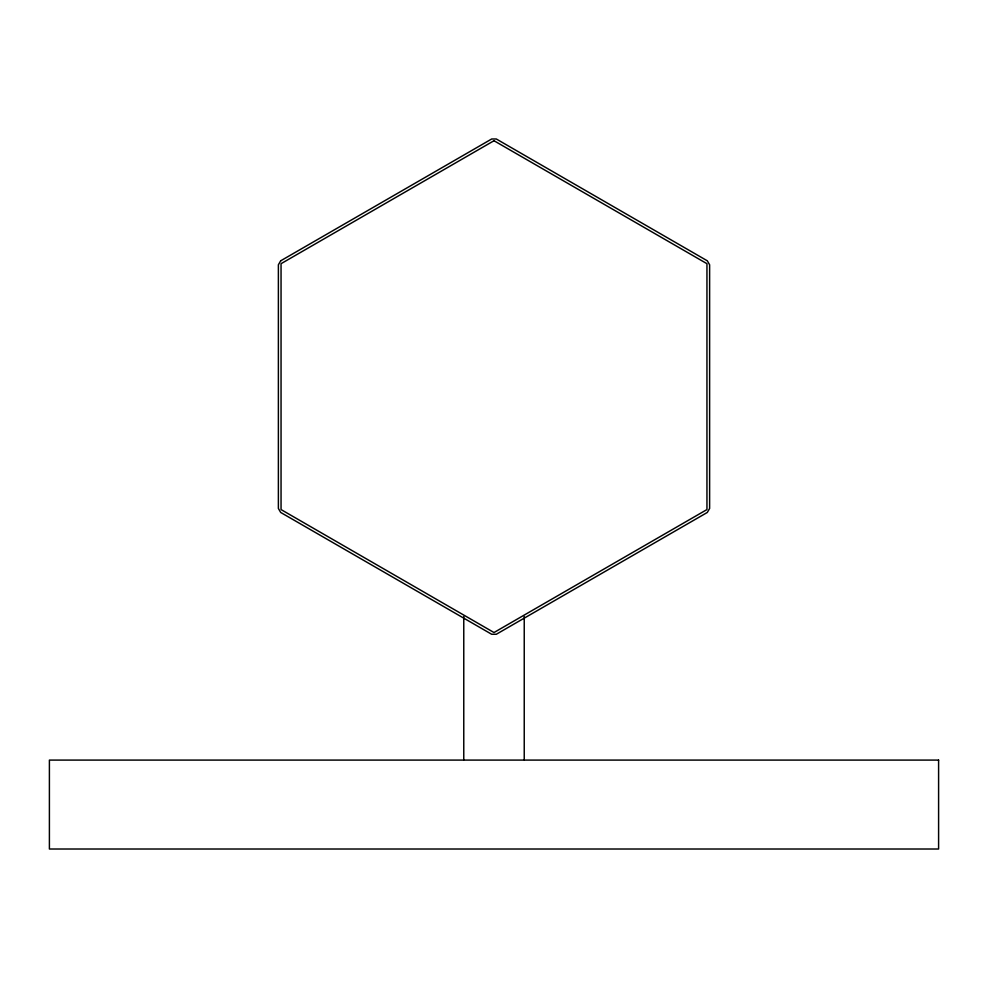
<?xml version="1.0" encoding="UTF-8"?>
<svg xmlns="http://www.w3.org/2000/svg" width="988" height="988" viewBox="0 0 988 988"><rect width="100%" height="100%" fill="white"/><g stroke="black" fill="none" stroke-linecap="round" stroke-linejoin="round"><path stroke-width="1.48" d="M524.233 616.524L524.233 759.747M463.767 616.524L463.767 759.747M280.691 260.807L278.381 264.809L278.381 508.45L280.691 512.451L491.691 634.271L496.309 634.271L707.309 512.451L709.619 508.45L709.619 264.809L707.309 260.807L496.309 138.987L491.691 138.987L280.691 260.807M494 140.728L281.049 263.685L281.049 509.573L494 632.53L706.951 509.573L706.951 263.685L494 140.728M938.6 760.093L49.4 760.093L49.4 849.013L938.6 849.013L938.6 760.093"/></g></svg>
